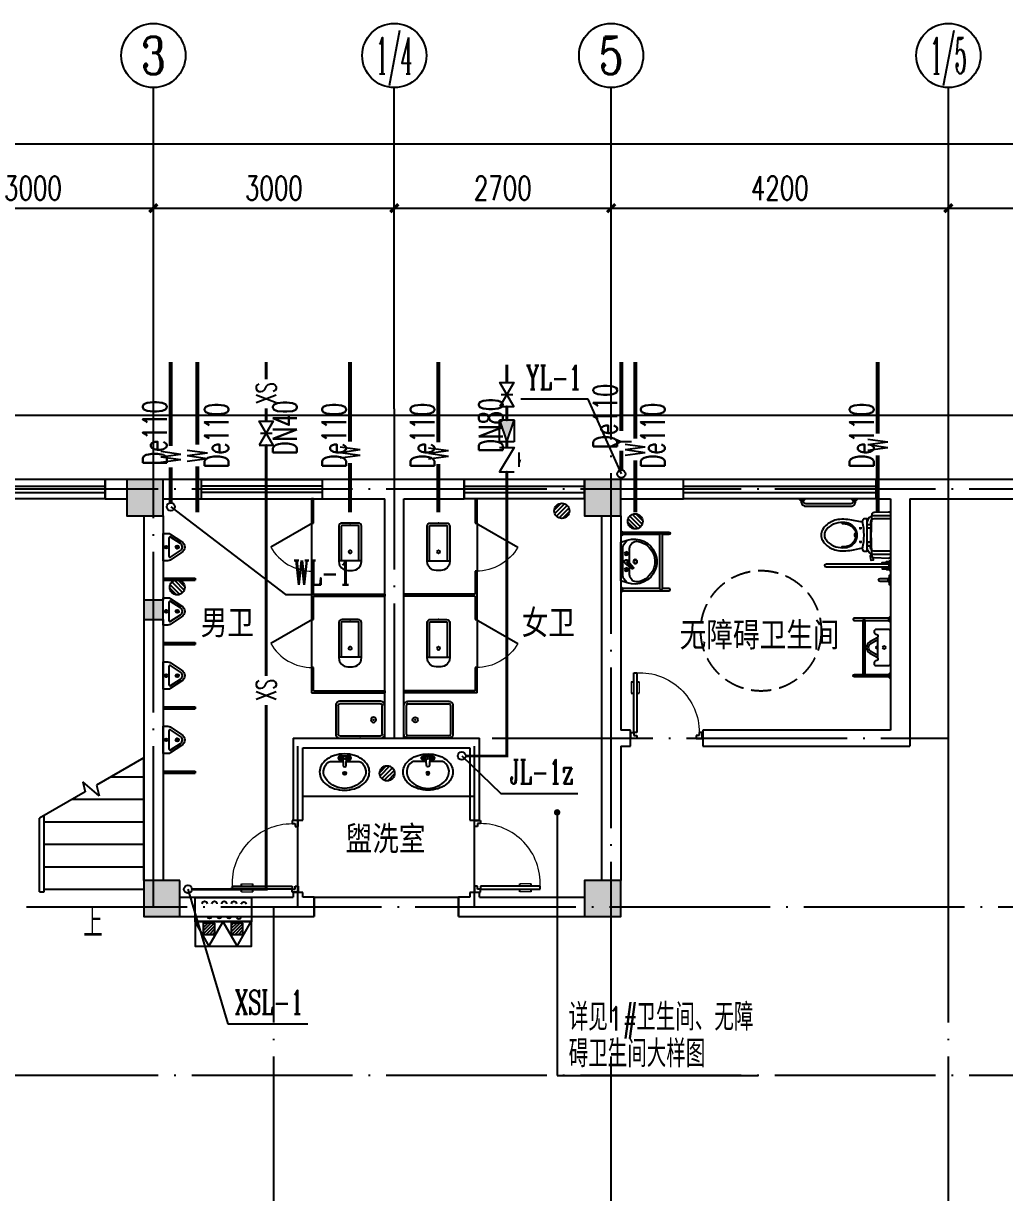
# Model space of a CAD drawing. Extents: x -216126 to 1846968, y -229642 to 543368.
# Drawn here: x 392478 to 404697, y 388761 to 403317 of the extents above; entities that cross this region are included whole.
import ezdxf
from ezdxf.enums import TextEntityAlignment as Align

# ---------------------------------------------------------------- set-up
doc = ezdxf.new("R2010")
doc.units = 0
doc.header["$LTSCALE"] = 1000
doc.header["$MEASUREMENT"] = 0
doc.linetypes.add('DASH', pattern=[0.35, 0.25, -0.1])
doc.linetypes.add('DOTE', pattern=[2.42, 2, -0.2, 0.02, -0.2])
doc.layers.get('Defpoints').update_dxf_attribs({"color": 250})
for name, color, linetype in [('AXIS', 171, 'Continuous'), ('AXIS_TEXT', 7, 'Continuous'), ('COLUMN', 9, 'Continuous'), ('DIM_LEAD', 171, 'Continuous'), ('DIM_SYMB', 171, 'Continuous'), ('DIM_污水', 3, 'Continuous'), ('DIM_消防', 3, 'Continuous'), ('DIM_给水', 3, 'Continuous'), ('DIM_雨水', 3, 'Continuous'), ('DOTE', 8, 'DOTE'), ('EQUIP_地漏', 7, 'Continuous'), ('GROUND', 150, 'Continuous'), ('JZ__灭火器', 6, 'Continuous'), ('LATRINE', 6, 'Continuous'), ('LVTRY', 6, 'Continuous'), ('PIPE-污水', 2, 'Continuous'), ('PIPE-消防', 1, 'Continuous'), ('PIPE-给水', 3, 'Continuous'), ('PIPE-雨水', 4, 'Continuous'), ('PM洁具与厨具', 8, 'Continuous'), ('PUB_HATCH', 8, 'Continuous'), ('PUB_TEXT', 7, 'Continuous'), ('STAIR', 3, 'Continuous'), ('TEXT_污水', 7, 'Continuous'), ('TEXT_消防', 7, 'Continuous'), ('TEXT_给水', 7, 'Continuous'), ('TEXT_雨水', 7, 'Continuous'), ('TWT_TEXT', 7, 'Continuous'), ('VALVE_消防', 7, 'Continuous'), ('VALVE_给水', 7, 'Continuous'), ('VPIPE-污水', 2, 'Continuous'), ('VPIPE-消防', 1, 'Continuous'), ('VPIPE-给水', 3, 'Continuous'), ('VPIPE-雨水', 4, 'Continuous'), ('WALL', 9, 'Continuous'), ('WINDOW', 8, 'Continuous')]:
    doc.layers.add(name, color=color, linetype=linetype)
doc.styles.add('_TCH_AXIS', font='COMPLEX', dxfattribs={"bigfont": 'GBCBIG'})
doc.styles.add('_TCH_DIM', font='SIMPLEX', dxfattribs={"bigfont": 'GBCBIG'})
doc.styles.add('_TCH_DIM_T3', font='SIMPLEX', dxfattribs={"width": 0.705882, "bigfont": 'GBCBIG'})
doc.styles.add('_TWT_PIPEDN', font='SIMPLEX', dxfattribs={"width": 0.8, "height": 3, "bigfont": 'HZTXT'})
doc.styles.add('_TWT_PIPETEXT', font='COMPLEX', dxfattribs={"width": 0.8, "height": 2.5, "bigfont": 'HZTXT'})
doc.styles.add('_TWT_SERIAL', font='COMPLEX', dxfattribs={"width": 0.8, "height": 3, "bigfont": 'HZTXT'})
doc.styles.add('COMPLEX', font='COMPLEX')
doc.styles.add('宋体', font='', dxfattribs={"width": 0.8})
doc.styles.get('宋体').set_extended_font_data('SimSun')
doc.dimstyles.new('_TCH_ARCH&&100', dxfattribs={"dimtxt": 297.5, "dimasz": 100, "dimexe": 250, "dimexo": 300, "dimgap": 100, "dimtad": 1, "dimdec": 0, "dimzin": 0, "dimdsep": 46, "dimtxsty": '_TCH_DIM_T3', "dimblk": 'ARCHTICK', "dimcen": 0.09, "dimclrt": 7, "dimazin": 2, "dimtfac": 1, "dimtdec": 0, "dimtix": 1, "dimtmove": 2, "dimatfit": 3, "dimfxl": 0, "dimtolj": 1, "dimtzin": 0, "dimarcsym": 0})

# ---------------------------------------------------------------- blocks, each defined once
blk = doc.blocks.new('无障碍坐便器-580x865')
at = {"layer": 'PM洁具与厨具', "color": 130}
for p, q in [((380, -375), (350, -375)), ((365, -360), (365, -390)), ((520, -375), (550, -375)), ((535, -360), (535, -390))]:
    blk.add_line(p, q, dxfattribs=at)
at = {"layer": 'PM洁具与厨具'}
for points in [[(710, -230, -0.038442), (190, -230, -0.406321), (165, -206), (160, -26, -0.42215), (185, 0), (715, 0, -0.42215), (740, -26), (735, -206, -0.406321)], [(280, -352, -0.09976), (620, -352, 0.473734), (650, -327), (650, -290), (250, -290), (250, -327, 0.473734)]]:
    blk.add_lwpolyline(points, format="xyb", close=True, dxfattribs=at)
for points in [[(210, 0), (210, -210, 0.414214), (290, -290)], [(250, 0), (250, -210, 0.414214), (290, -250), (318, -250)], [(650, 0), (650, -210, -0.414214), (610, -250), (583, -250)], [(690, 0), (690, -210, -0.414214), (610, -290)], [(290, -350), (268, -460, 0.088113), (258, -657, 0.124068), (317, -791, 0.086475), (385, -848, 0.125359), (450, -865, 0.125359), (515, -848, 0.086475), (583, -791, 0.124068), (642, -657, 0.088113), (632, -460), (610, -350)]]:
    blk.add_lwpolyline(points, format="xyb", dxfattribs=at)
at = {"layer": 'PM洁具与厨具', "color": 120}
for points in [[(770, 0), (890, 0), (890, -15), (770, -15)], [(950, 0), (1070, 0), (1070, -15), (950, -15)], [(790, -35), (790, -50), (780, -50), (780, -35)], [(790, -15), (805, -15), (805, -105), (790, -105)], [(870, -15), (855, -15), (855, -105), (870, -105)], [(870, -35), (870, -50), (880, -50), (880, -35)], [(990, -30), (975, -15), (1045, -15), (1030, -30)], [(0, -480), (0, -420), (10, -420), (10, -480)], [(0, -1130), (0, -1070), (10, -1070), (10, -1130)]]:
    blk.add_lwpolyline(points, close=True, dxfattribs=at)
for points in [[(850, -20), (850, -800, -1), (810, -800), (810, -20)], [(1030, -30), (1030, -130, -1), (990, -130), (990, -30)], [(20, -1115), (30, -1115, 0.414214), (90, -1055), (90, -495, 0.414214), (30, -435), (20, -435), (20, -465), (30, -465, -0.414214), (60, -495), (60, -1055, -0.414214), (30, -1085), (20, -1085)]]:
    blk.add_lwpolyline(points, format="xyb", close=True, dxfattribs=at)
at = {"layer": 'PM洁具与厨具', "color": 130}
for points in [[(318, -245), (363, -245), (363, -290), (318, -290)], [(583, -245), (538, -245), (538, -290), (583, -290)]]:
    blk.add_lwpolyline(points, close=True, dxfattribs=at)
at = {"layer": 'PM洁具与厨具'}
for points in [[(363, -250), (538, -250)], [(728, -223), (762, -218), (766, -243), (711, -250), (673, -233)]]:
    blk.add_lwpolyline(points, dxfattribs=at)
at = {"layer": 'PM洁具与厨具', "color": 120}
for points in [[(10, -420), (20, -430), (20, -470), (10, -480)], [(10, -1070), (20, -1080), (20, -1120), (10, -1130)]]:
    blk.add_lwpolyline(points, dxfattribs=at)
at = {"layer": 'PM洁具与厨具', "color": 130}
blk.add_lwpolyline([(450, -825, 0.123576), (495, -814, 0.084931), (551, -766, 0.122707), (602, -651, 0.093387), (603, -544, 0.213453), (521, -433, 0.127497), (450, -415, 0.127497), (379, -433, 0.213453), (297, -544, 0.093387), (298, -651, 0.122707), (349, -766, 0.084931), (405, -814, 0.123576)], format="xyb", close=True, dxfattribs=at)
at = {"layer": 'PM洁具与厨具', "color": 100}
for points in [[(418, -434, 1), (415, -424, 0.064451), (382, -438, 0.213257), (302, -545, 0.046548), (297, -598, 1), (307, -598, -0.046454), (311, -547, -0.212833), (386, -446, -0.064397)], [(483, -434, -1), (485, -424, -0.064451), (519, -438, -0.213257), (599, -545, -0.046548), (603, -598, -1), (593, -598, 0.046454), (589, -547, 0.212833), (514, -446, 0.064397)]]:
    blk.add_lwpolyline(points, format="xyb", close=True, dxfattribs=at)
blk.add_lwpolyline([(470, -437, 0.039877), (450, -435, 0.039877), (430, -437, 0.811946), (430, -442), (445, -450, -0.011269), (450, -450, -0.011269), (455, -450), (470, -442, 0.811946), (470, -437)], format="xyb", dxfattribs=at)
blk = doc.blocks.new('无障碍洗手盆-450x480')
at = {"layer": 'PM洁具与厨具', "color": 11}
blk.add_line((-68, 0), (-142, -74), dxfattribs=at)
at = {"layer": 'PM洁具与厨具', "color": 120}
for points in [[(-485, 335), (-20, 335), (-20, 365), (-600, 365, 1), (-600, 335), (-515, 335)], [(-485, -335), (-20, -335), (-20, -365), (-600, -365, -1), (-600, -335), (-515, -335)]]:
    blk.add_lwpolyline(points, format="xyb", dxfattribs=at)
blk.add_lwpolyline([(-485, -335), (-485, 335, 1), (-515, 335), (-515, -335, 1)], format="xyb", close=True, dxfattribs=at)
for points in [[(-10, 320), (-20, 330), (-20, 370), (-10, 380)], [(-10, -380), (-20, -370), (-20, -330), (-10, -320)]]:
    blk.add_lwpolyline(points, dxfattribs=at)
for points in [[(0, 380), (0, 320), (-10, 320), (-10, 380)], [(0, -320), (0, -380), (-10, -380), (-10, -320)]]:
    blk.add_lwpolyline(points, close=True, dxfattribs=at)
at = {"layer": 'PM洁具与厨具'}
blk.add_lwpolyline([(-80, -265), (0, -240), (0, 240), (-80, 265, 0.401376), (-430, 102, 0.093999), (-450, 0, 0.093999), (-430, -102, 0.401376), (-80, -265)], format="xyb", dxfattribs=at)
at = {"layer": 'PM洁具与厨具', "color": 130}
for points in [[(-110, -15), (-110, 162, 0.469133), (-216, 251, 0.259356), (-407, 93, 0.093963), (-425, 0, 0.093963), (-407, -93, 0.259356), (-216, -251, 0.469133), (-110, -162), (-110, -65)], [(-80, -265), (-36, -209, 0.168048), (-25, -178), (-25, 178, 0.168048), (-36, 209), (-80, 265)]]:
    blk.add_lwpolyline(points, format="xyb", dxfattribs=at)
at = {"layer": 'PM洁具与厨具', "color": 11}
blk.add_lwpolyline([(-140, -90), (-53, -18, 0.441557), (-51, 12), (-56, 16, 0.441557), (-85, 15), (-158, -72, 0.8)], format="xyb", close=True, dxfattribs=at)
at = {"layer": 'PM洁具与厨具', "color": 130}
for radius in [25, 20]:
    blk.add_circle((-180, 0), radius, dxfattribs=at)
at = {"layer": 'PM洁具与厨具', "color": 11}
for centre, radius in [((-68, 100), 20), ((-68, 100), 15), ((-68, -100), 20), ((-68, -100), 15)]:
    blk.add_circle(centre, radius, dxfattribs=at)
blk = doc.blocks.new('无障碍小便器-300x450')
at = {"layer": 'PM洁具与厨具'}
blk.add_line((-135, -160), (135, -160), dxfattribs=at)
at = {"layer": 'PM洁具与厨具', "color": 120}
for points in [[(-380, 0), (-320, 0), (-320, -10), (-380, -10)], [(320, 0), (380, 0), (380, -10), (320, -10)]]:
    blk.add_lwpolyline(points, close=True, dxfattribs=at)
at = {"layer": 'PM洁具与厨具'}
blk.add_lwpolyline([(122, -168), (69, -260, -0.580323), (-69, -260), (-122, -168, 0.269143), (-135, -160), (-148, -160, 0.344151), (-163, -171), (-166, -184, -0.884443), (-225, -176), (-225, -30, -0.414214), (-195, 0), (195, 0, -0.414214), (225, -30), (225, -176, -0.884443), (166, -184), (163, -171, 0.344151), (148, -160), (135, -160, 0.269143)], format="xyb", close=True, dxfattribs=at)
at = {"layer": 'PM洁具与厨具', "color": 120}
for points in [[(-320, -10), (-330, -20), (-370, -20), (-380, -10)], [(380, -10), (370, -20), (330, -20), (320, -10)]]:
    blk.add_lwpolyline(points, dxfattribs=at)
for points in [[(-335, -315), (-335, -20), (-365, -20), (-365, -450, 1), (-335, -450), (-335, -345)], [(335, -315), (335, -20), (365, -20), (365, -450, -1), (335, -450), (335, -345)]]:
    blk.add_lwpolyline(points, format="xyb", dxfattribs=at)
at = {"layer": 'PM洁具与厨具', "color": 130}
blk.add_lwpolyline([(-98, -160), (-48, -247, 0.580323), (48, -247), (98, -160)], format="xyb", dxfattribs=at)
at = {"layer": 'PM洁具与厨具', "color": 120}
blk.add_lwpolyline([(335, -315, -1), (335, -345), (-335, -345, -1), (-335, -315)], format="xyb", close=True, dxfattribs=at)
at = {"layer": 'PM洁具与厨具', "color": 130}
blk.add_circle((0, -80), 20, dxfattribs=at)
blk.add_arc((0, -160), 20, 180, 0, dxfattribs=at)
blk = doc.blocks.new('消防软管卷盘')
blk.add_lwpolyline([(4963954, 151899), (4963954, 150312), (4964641, 150312), (4964641, 151899)], close=True)
for points, const_width in [([(4964134, 151704), (4964482, 151704)], 1), ([(4964134, 151566), (4964482, 151566)], 1), ([(4964134, 151428), (4964482, 151428)], 1), ([(4964134, 151290), (4964482, 151290)], 1), ([(4964134, 151152), (4964482, 151152)], 1), ([(4964134, 151014), (4964482, 151014)], 0.1), ([(4964134, 150876), (4964482, 150876)], 1), ([(4964134, 150738), (4964482, 150738)], 1), ([(4964150, 150600), (4964499, 150600)], 1), ([(4964150, 150462), (4964499, 150462)], 1)]:
    blk.add_lwpolyline(points, dxfattribs=dict(const_width=const_width))
for centre, start, end in [((4964134, 151636), 90, 270), ((4964482, 151498), 270, 90), ((4964134, 151360), 90, 270), ((4964482, 151222), 270, 90), ((4964134, 151084), 90, 270), ((4964134, 150808), 90, 270), ((4964482, 150946), 270, 90), ((4964150, 150532), 90, 270), ((4964499, 150670), 270, 90)]:
    blk.add_arc(centre, 69, start, end)
blk = doc.blocks.new('手提式干粉灭火器')
h = blk.add_hatch()
h.set_pattern_fill('ANSI31', color=256, scale=225.365854, style=0)
h.set_pattern_definition([(45, (276289.086, 185586.136), (-19.9197154, 19.9197154), [])])
h.paths.add_polyline_path([(72, 158), (-72, 158), (-72, 19), (72, 19)])
for points in [[(0, 303), (-175, 0), (175, 0)], [(-72, 19), (72, 19), (72, 158), (-72, 158)]]:
    blk.add_lwpolyline(points, close=True)
blk = doc.blocks.new('92623')
blk.add_lwpolyline([(8910066, 83014), (8909273, 83014), (8909273, 82670), (8910066, 82670)], close=True)
at = {"xscale": -0.5, "yscale": 0.5, "zscale": 0.5, "rotation": 89.99999999998747}
blk.add_blockref('消防软管卷盘', (8985223, 2565334), dxfattribs=at)
at = {"layer": 'JZ__灭火器', "xscale": 1.141071624, "yscale": 1.141071624, "zscale": 1.141071624, "rotation": 180}
for p in [(8909466, 83014), (8909863, 83014)]:
    blk.add_blockref('手提式干粉灭火器', p, dxfattribs=at)
blk = doc.blocks.new('$TCHSYS$WIN2D')
for p, q in [((-0.5, 0.5), (0.5, 0.5)), ((-0.5, 0.5), (-0.5, -0.5)), ((0.5, 0.5), (0.5, -0.5)), ((0.5, 0.1667), (-0.5, 0.1667)), ((0.5, -0.1667), (-0.5, -0.1667)), ((-0.5, -0.5), (0.5, -0.5))]:
    blk.add_line(p, q)
blk = doc.blocks.new('_FZH')
blk.add_lwpolyline([(-0.5, -0.5), (0.5, -0.5), (0.5, 0.5), (-0.5, 0.5)], close=True)
at = {"layer": 'PUB_HATCH'}
blk.add_solid([(-0.5, -0.5), (0.5, -0.5), (-0.5, 0.5), (0.5, 0.5)], dxfattribs=at)
blk = doc.blocks.new('$lvtry$00000119')
for p, q in [((-140, -40, 0), (-140, -480, 0)), ((-110, -40, 0), (-110, -470, 0)), ((100, 0, 0), (-100, 0, 0)), ((100, -30, 0), (-100, -30, 0)), ((110, -470, 0), (110, -40, 0)), ((140, -480, 0), (140, -40, 0)), ((140, -470, 0), (-140, -470, 0)), ((-30, -590, 0), (30, -590, 0))]:
    blk.add_line(p, q)
blk.add_circle((0, -359, 0), 20)
for centre, radius, start, end in [((-100, -40, 0), 40, 90, 180), ((-100, -40, 0), 10, 90, 180), ((100, -40, 0), 40, 0, 90), ((100, -40, 0), 10, 0, 90), ((-30, -480, 0), 110, 180, 270), ((30, -480, 0), 110, 270, 0)]:
    blk.add_arc(centre, radius, start, end)
blk.add_point((0, 0, 0))
blk = doc.blocks.new('$TCHSYS$APDOOR2D')
blk.add_line((0.5, 0), (0, 0.866))
at = {"lineweight": 13}
blk.add_arc((0.5, 0), 1, 120, 180, dxfattribs=at)
blk = doc.blocks.new('$lvtry$00000186')
at = {"color": 0}
for p, q in [((-275, -410, 0), (-275, -50, 0)), ((-255, -30, 0), (255, -30, 0)), ((275, -50, 0), (275, -410, 0)), ((255, -430, 0), (-255, -430, 0))]:
    blk.add_line(p, q, dxfattribs=at)
at = {"color": 0, "elevation": 0}
blk.add_lwpolyline([(-255, -460, -0.414214), (-305, -410), (-305, -50, -0.414214), (-255, 0), (255, 0, -0.414214), (305, -50), (305, -410, -0.414214), (255, -460)], format="xyb", close=True, dxfattribs=at)
at = {"color": 0}
blk.add_circle((165, -230, 0), 32.5, dxfattribs=at)
for centre, start, end in [((-255, -50, 0), 90, 180), ((255, -50, 0), 0, 90), ((-255, -410, 0), 180, 270), ((255, -410, 0), 270, 0)]:
    blk.add_arc(centre, 20, start, end, dxfattribs=at)
for p in [(0, 0), (165, -230, 0)]:
    blk.add_point(p, dxfattribs=at)
blk = doc.blocks.new('$lvtry$00000196')
at = {"color": 0}
for points in [[(219, -385, 0.106486), (289, -308, 0.130324), (310, -225, 0.130324), (289, -143, 0.106486), (219, -66, 0.084172), (123, -18, 0.073176), (0, 0, 0.073176), (-123, -18, 0.084172), (-219, -66, 0.106486), (-289, -143, 0.130324), (-310, -225, 0.130324), (-289, -308, 0.106486), (-219, -385, 0.084172), (-123, -433, 0.073176), (0, -451, 0.073176), (123, -433, 0.084172)], [(-22, -44), (-17, -142, 1), (21, -142), (26, -44, 0.493794)]]:
    blk.add_lwpolyline(points, format="xyb", close=True, dxfattribs=at)
for points in [[(-218, -329, -0.467303), (-199, -103, -0.154885), (-179, -96), (-17, -96, -0.154885)], [(21, -96), (183, -96, -0.154885), (203, -103, -0.467303), (222, -329, -0.210278), (2, -430, -0.210278), (-218, -329, -0.467303)]]:
    blk.add_lwpolyline(points, format="xyb", dxfattribs=at)
for points in [[(-52, -25), (56, -25)], [(-52, -78), (-20, -78)], [(24, -78), (56, -78)]]:
    blk.add_lwpolyline(points, dxfattribs=at)
for centre, radius in [((-52, -52), 19.4), ((-52, -52), 12.6), ((56, -52), 19.4), ((56, -52), 12.6), ((2, -241), 19.7), ((2, -241), 14.7)]:
    blk.add_circle(centre, radius, dxfattribs=at)
for centre, start, end in [((-52, -52), 90, 270), ((56, -52), 270, 90)]:
    blk.add_arc(centre, 26.5, start, end, dxfattribs=at)
for p in [(2, -62), (2, -241)]:
    blk.add_point(p, dxfattribs=at)
blk = doc.blocks.new('$DorLib2D$00000009')
for p, q in [((0.413, 0.905), (0.413, 0.081)), ((0.454, 0.905), (0.413, 0.905)), ((0.454, 0.081), (0.454, 0.905)), ((0.413, 0.782), (0.378, 0.782)), ((0.489, 0.782), (0.454, 0.782)), ((0.413, 0.624), (0.378, 0.624)), ((0.489, 0.624), (0.454, 0.624)), ((-0.494, 0.081), (-0.453, 0.081)), ((-0.494, -0.002), (-0.494, 0.081)), ((-0.453, 0.081), (-0.453, 0.039)), ((-0.453, 0.039), (-0.412, 0.039)), ((-0.412, 0.039), (-0.412, -0.002)), ((0.413, 0.081), (0.454, 0.081)), ((0.454, 0.039), (0.413, 0.039)), ((0.413, 0.039), (0.413, -0.002)), ((0.495, 0.081), (0.454, 0.081)), ((0.454, 0.081), (0.454, 0.039)), ((0.495, -0.002), (0.495, 0.081)), ((-0.494, -0.002), (-0.494, -0.002)), ((-0.412, -0.002), (-0.494, -0.002)), ((0.413, -0.002), (0.495, -0.002)), ((0.495, -0.002), (0.495, -0.002))]:
    blk.add_line(p, q)
at = {"lineweight": 13}
for p, q in [((0.378, 0.782), (0.378, 0.624)), ((0.489, 0.782), (0.489, 0.624))]:
    blk.add_line(p, q, dxfattribs=at)
blk.add_arc((0.372, 0.082), 0.825, 87.134, 180.0717, dxfattribs=at)
blk = doc.blocks.new('$WINLIB2D$00000001')
at = {"color": 0}
for points in [[(-0.5, 0.5), (-0.5, -0.5)], [(-0.5, 0.5), (0.5, 0.5)], [(0.5, -0.5), (0.5, 0.5)], [(0.5, 0.1667), (-0.5, 0.1667)], [(0.5, -0.1667), (-0.5, -0.1667)], [(-0.5, -0.5), (0.5, -0.5)]]:
    blk.add_lwpolyline(points, dxfattribs=at)
blk = doc.blocks.new('_AXISO')
blk.add_circle((0, 0), 0.5)
at = {"layer": 'AXIS_TEXT', "style": 'COMPLEX', "width": 1.041667}
blk.add_attdef('A', text='', height=0.56, dxfattribs=at).set_placement((-0.25, -0.28), (0.25, -0.28), align=Align.FIT)
blk = doc.blocks.new('_ArchTick')
at = {"color": 0, "linetype": 'ByBlock', "const_width": 0.4}
blk.add_lwpolyline([(-0.5, -0.5), (0.5, 0.5)], dxfattribs=at)
blk = doc.blocks.new('*D293')
at = {"layer": 'AXIS', "color": 0, "lineweight": -2}
for p, q in [((390977, 398817), (390977, 402067)), ((434417, 398817), (434417, 402067)), ((390977, 401817), (434417, 401817))]:
    blk.add_line(p, q, dxfattribs=at)
at = {"layer": 'Defpoints', "color": 0}
for p in [(434417, 401817), (390977, 398517), (434417, 398517)]:
    blk.add_point(p, dxfattribs=at)
at = {"layer": 'AXIS', "color": 0, "lineweight": -2, "xscale": 100, "yscale": 100, "zscale": 100, "rotation": 180}
blk.add_blockref('_ArchTick', (390977, 401817), dxfattribs=at)
at = {"layer": 'AXIS', "color": 0, "lineweight": -2, "xscale": 100, "yscale": 100, "zscale": 100}
blk.add_blockref('_ArchTick', (434417, 401817), dxfattribs=at)
at = {"layer": 'AXIS', "color": 7, "insert": (412697, 402066), "char_height": 297.5, "attachment_point": 5, "style": '_TCH_DIM_T3'}
blk.add_mtext('\\A1;43440', dxfattribs=at)
blk = doc.blocks.new('*D295')
at = {"layer": 'AXIS', "color": 0, "lineweight": -2}
for p, q in [((391097, 398817), (391097, 401267)), ((394097, 398817), (394097, 401267)), ((391097, 401017), (394097, 401017))]:
    blk.add_line(p, q, dxfattribs=at)
at = {"layer": 'Defpoints', "color": 0}
for p in [(394097, 401017), (391097, 398517), (394097, 398517)]:
    blk.add_point(p, dxfattribs=at)
at = {"layer": 'AXIS', "color": 0, "lineweight": -2, "xscale": 100, "yscale": 100, "zscale": 100, "rotation": 180}
blk.add_blockref('_ArchTick', (391097, 401017), dxfattribs=at)
at = {"layer": 'AXIS', "color": 0, "lineweight": -2, "xscale": 100, "yscale": 100, "zscale": 100}
blk.add_blockref('_ArchTick', (394097, 401017), dxfattribs=at)
at = {"layer": 'AXIS', "color": 7, "insert": (392597, 401266), "char_height": 297.5, "attachment_point": 5, "style": '_TCH_DIM_T3'}
blk.add_mtext('\\A1;3000', dxfattribs=at)
blk = doc.blocks.new('*D296')
at = {"layer": 'AXIS', "color": 0, "lineweight": -2}
for p, q in [((394097, 398817), (394097, 401267)), ((397097, 398817), (397097, 401267)), ((394097, 401017), (397097, 401017))]:
    blk.add_line(p, q, dxfattribs=at)
at = {"layer": 'Defpoints', "color": 0}
for p in [(397097, 401017), (394097, 398517), (397097, 398517)]:
    blk.add_point(p, dxfattribs=at)
at = {"layer": 'AXIS', "color": 0, "lineweight": -2, "xscale": 100, "yscale": 100, "zscale": 100, "rotation": 180}
blk.add_blockref('_ArchTick', (394097, 401017), dxfattribs=at)
at = {"layer": 'AXIS', "color": 0, "lineweight": -2, "xscale": 100, "yscale": 100, "zscale": 100}
blk.add_blockref('_ArchTick', (397097, 401017), dxfattribs=at)
at = {"layer": 'AXIS', "color": 7, "insert": (395597, 401266), "char_height": 297.5, "attachment_point": 5, "style": '_TCH_DIM_T3'}
blk.add_mtext('\\A1;3000', dxfattribs=at)
blk = doc.blocks.new('*D297')
at = {"layer": 'AXIS', "color": 0, "lineweight": -2}
for p, q in [((397097, 398817), (397097, 401267)), ((399797, 398817), (399797, 401267)), ((397097, 401017), (399797, 401017))]:
    blk.add_line(p, q, dxfattribs=at)
at = {"layer": 'Defpoints', "color": 0}
for p in [(399797, 401017), (397097, 398517), (399797, 398517)]:
    blk.add_point(p, dxfattribs=at)
at = {"layer": 'AXIS', "color": 0, "lineweight": -2, "xscale": 100, "yscale": 100, "zscale": 100, "rotation": 180}
blk.add_blockref('_ArchTick', (397097, 401017), dxfattribs=at)
at = {"layer": 'AXIS', "color": 0, "lineweight": -2, "xscale": 100, "yscale": 100, "zscale": 100}
blk.add_blockref('_ArchTick', (399797, 401017), dxfattribs=at)
at = {"layer": 'AXIS', "color": 7, "insert": (398447, 401266), "char_height": 297.5, "attachment_point": 5, "style": '_TCH_DIM_T3'}
blk.add_mtext('\\A1;2700', dxfattribs=at)
blk = doc.blocks.new('*D298')
at = {"layer": 'AXIS', "color": 0, "lineweight": -2}
for p, q in [((399797, 398817), (399797, 401267)), ((403997, 398817), (403997, 401267)), ((399797, 401017), (403997, 401017))]:
    blk.add_line(p, q, dxfattribs=at)
at = {"layer": 'Defpoints', "color": 0}
for p in [(403997, 401017), (399797, 398517), (403997, 398517)]:
    blk.add_point(p, dxfattribs=at)
at = {"layer": 'AXIS', "color": 0, "lineweight": -2, "xscale": 100, "yscale": 100, "zscale": 100, "rotation": 180}
blk.add_blockref('_ArchTick', (399797, 401017), dxfattribs=at)
at = {"layer": 'AXIS', "color": 0, "lineweight": -2, "xscale": 100, "yscale": 100, "zscale": 100}
blk.add_blockref('_ArchTick', (403997, 401017), dxfattribs=at)
at = {"layer": 'AXIS', "color": 7, "insert": (401897, 401266), "char_height": 297.5, "attachment_point": 5, "style": '_TCH_DIM_T3'}
blk.add_mtext('\\A1;4200', dxfattribs=at)
blk = doc.blocks.new('*D299')
at = {"layer": 'AXIS', "color": 0, "lineweight": -2}
for p, q in [((403997, 398817), (403997, 401267)), ((408197, 398817), (408197, 401267)), ((403997, 401017), (408197, 401017))]:
    blk.add_line(p, q, dxfattribs=at)
at = {"layer": 'Defpoints', "color": 0}
for p in [(408197, 401017), (403997, 398517), (408197, 398517)]:
    blk.add_point(p, dxfattribs=at)
at = {"layer": 'AXIS', "color": 0, "lineweight": -2, "xscale": 100, "yscale": 100, "zscale": 100, "rotation": 180}
blk.add_blockref('_ArchTick', (403997, 401017), dxfattribs=at)
at = {"layer": 'AXIS', "color": 0, "lineweight": -2, "xscale": 100, "yscale": 100, "zscale": 100}
blk.add_blockref('_ArchTick', (408197, 401017), dxfattribs=at)
at = {"layer": 'AXIS', "color": 7, "insert": (406097, 401266), "char_height": 297.5, "attachment_point": 5, "style": '_TCH_DIM_T3'}
blk.add_mtext('\\A1;4200', dxfattribs=at)
blk = doc.blocks.new('$lvtry$00000219')
at = {"color": 0}
for p, q in [((-124, -91, 0), (-43, -216, 0)), ((-116, -76, 0), (116, -76, 0)), ((43, -216, 0), (124, -91, 0))]:
    blk.add_line(p, q, dxfattribs=at)
at = {"color": 0, "elevation": 0}
blk.add_lwpolyline([(69, -231, -0.57735), (-69, -231), (-162, -88, -0.145378), (-170, -61), (-170, 0), (170, 0), (170, -61, -0.145378), (162, -88)], format="xyb", close=True, dxfattribs=at)
at = {"color": 0}
for centre, radius in [((0, -38, 0), 17.7), ((0, -177, 0), 20)]:
    blk.add_circle(centre, radius, dxfattribs=at)
for centre, radius, start, end in [((-116, -86, 0), 10, 90, 213.0863), ((116, -86, 0), 10, 326.9137, 90), ((0, -191, 0), 50, 210, 330)]:
    blk.add_arc(centre, radius, start, end, dxfattribs=at)
for p in [(0, -38, 0), (0, -177, 0)]:
    blk.add_point(p, dxfattribs=at)
blk = doc.blocks.new('$TwtSys$00000141')
for p, q in [((-94, 8), (-10, 92)), ((-94, 8), (-10, 92)), ((-87, -35), (35, 87)), ((-87, -35), (35, 87)), ((-66, -66), (66, 66)), ((-66, -66), (66, 66)), ((-32, -87), (88, 33)), ((-32, -87), (88, 33)), ((11, -92), (92, -11)), ((11, -92), (92, -11))]:
    blk.add_line(p, q)
blk.add_circle((0, 0), 94)
blk.add_circle((0, 0), 94)
blk = doc.blocks.new('$VALVE$00000296')
for points in [[(-125, 72), (-125, -72), (125, 72), (125, -72), (-125, 72)], [(0, 60), (0, -64)]]:
    blk.add_lwpolyline(points)
for p in [(-125, 0), (125, 0)]:
    blk.add_point(p)
blk = doc.blocks.new('$VALVE$00000752')
for p, q in [((-112.5, 75), (112.5, 75)), ((112.5, 75), (112.5, -75)), ((112.5, -75), (-112.5, -75))]:
    blk.add_line(p, q)
blk.add_lwpolyline([(-112.5, -75), (112.5, 0), (-112.5, 75)], close=True)
for p in [(-112.5, 0), (112.5, 0)]:
    blk.add_point(p)
blk.add_solid([(-112.5, 75), (112.5, 0), (-112.5, -75)])
blk = doc.blocks.new('$VALVE$00000315')
blk.add_line((-75, 125), (75, 125))
blk.add_lwpolyline([(-125, -75), (-125, 75), (125, -75), (125, 75)])
for p in [(-125, 0), (125, 0)]:
    blk.add_point(p)
blk.add_solid([(0, 125), (0, 150), (75, 125)])

msp = doc.modelspace()

# ---------------------------------------------------------------- hatches: boundary and pattern name
at = {"layer": 'PIPE-消防', "linetype": 'Continuous'}
for points in [[(395501, 392538.7), (395501, 392521.2), (395518.5, 392521.2)], [(395501, 392538.7), (395518.5, 392538.7), (395518.5, 392521.2)]]:
    msp.add_hatch(color=256, dxfattribs=at).paths.add_polyline_path(points)
at = {"layer": 'PIPE-给水', "linetype": 'Continuous'}
for points in [[(398497.5, 394197.4), (398497.5, 394179.9), (398515, 394179.9)], [(398497.5, 394197.4), (398515, 394197.4), (398515, 394179.9)]]:
    msp.add_hatch(color=256, dxfattribs=at).paths.add_polyline_path(points)

# ---------------------------------------------------------------- linework, layer by layer
at = {"color": 251, "linetype": 'DASH'}
msp.add_circle((401663, 395755.5), 750, dxfattribs=at)
at = {"layer": 'AXIS'}
for p, q in [((394096.8, 398517.4), (394096.8, 402517.4)), ((397096.8, 398517.4), (397096.8, 402517.4)), ((399796.8, 398517.4), (399796.8, 402517.4)), ((403996.8, 398517.4), (403996.8, 402517.4))]:
    msp.add_line(p, q, dxfattribs=at)
at = {"layer": 'DIM_LEAD'}
for p, q in [((399124.5, 393495), (399124.5, 390217.4)), ((399124.5, 390217.4), (401624, 390217.4))]:
    msp.add_line(p, q, dxfattribs=at)
at = {"layer": 'DIM_LEAD', "const_width": 40}
msp.add_lwpolyline([(399124.5, 393515, 1), (399124.5, 393475, 1)], format="xyb", close=True, dxfattribs=at)
at = {"layer": 'DIM_SYMB', "color": 8}
msp.add_lwpolyline([(393326.8, 392397.4, 0, 0, 0), (393326.8, 393357.4, 80, 0, 0), (393326.8, 393657.4, 0, 0, 0)], format="xyseb", dxfattribs=at)
at = {"layer": 'DIM_污水'}
for p, q in [((394313.5, 397299.4), (395743.5, 396209)), ((395743.5, 396209), (396606.6, 396209))]:
    msp.add_line(p, q, dxfattribs=at)
at = {"layer": 'DIM_消防'}
for p, q in [((394526.8, 392537.4), (395024, 390861)), ((395024, 390861), (396021.8, 390861))]:
    msp.add_line(p, q, dxfattribs=at)
at = {"layer": 'DIM_给水'}
for p, q in [((397936.8, 394197.4), (398425.3, 393729.5)), ((398425.3, 393729.5), (399380.3, 393729.5))]:
    msp.add_line(p, q, dxfattribs=at)
at = {"layer": 'DIM_雨水'}
for p, q in [((399512, 398639.9), (398673.5, 398639.9)), ((399924, 397708.4), (399512, 398639.9))]:
    msp.add_line(p, q, dxfattribs=at)
at = {"layer": 'DOTE'}
for p, q in [((403996.8, 391917.4), (403996.8, 399617.4)), ((394096.8, 392317.4), (394096.8, 398517.4)), ((397096.8, 398517.4), (397096.8, 394417.4)), ((399796.8, 383617.4), (399796.8, 398517.4)), ((403996.8, 383617.4), (403996.8, 398517.4)), ((435296.8, 397517.4), (390096.8, 397517.4)), ((395896.8, 394417.4), (403996.8, 394417.4)), ((395896.8, 392317.4), (395896.8, 394417.4)), ((398096.8, 392317.4), (398096.8, 394417.4)), ((390096.8, 392317.4), (435296.8, 392317.4)), ((395596.8, 383617.4), (395596.8, 392317.4)), ((435296.8, 390217.4), (390096.8, 390217.4))]:
    msp.add_line(p, q, dxfattribs=at)
at = {"layer": 'GROUND', "color": 8}
for p, q in [((435216.8, 398437.4), (390176.8, 398437.4)), ((393766.8, 397637.4), (391426.8, 397637.4)), ((399466.8, 397637.4), (394216.8, 397637.4)), ((408076.8, 397637.4), (399916.8, 397637.4))]:
    msp.add_line(p, q, dxfattribs=at)
at = {"layer": 'LATRINE'}
for p, q in [((396064.3, 397397.4), (396064.3, 397097.2)), ((396089.3, 397397.4), (396064.3, 397397.4)), ((396089.3, 397097.2), (396089.3, 397397.4)), ((398104.3, 397397.4), (398104.3, 397097.2)), ((398129.3, 397397.4), (398104.3, 397397.4)), ((398129.3, 397097.2), (398129.3, 397397.4)), ((396064.3, 397097.2), (396089.3, 397097.2)), ((396064.3, 397097.2), (396064.3, 396497.2)), ((398104.3, 397097.2), (398129.3, 397097.2)), ((398129.3, 397097.2), (398129.3, 396497.2)), ((394216.8, 396409.9), (394616.8, 396409.9)), ((394216.8, 396409.9), (394216.8, 396384.9)), ((394216.8, 396384.9), (394616.8, 396384.9)), ((394616.8, 396409.9), (394616.8, 396384.9)), ((396089.3, 396497.2), (396064.3, 396497.2)), ((396064.3, 396497.2), (396064.3, 396197.2)), ((396089.3, 396209.7), (396089.3, 396497.2)), ((398129.3, 396497.2), (398104.3, 396497.2)), ((398104.3, 396497.2), (398104.3, 396209.7)), ((398129.3, 396197.2), (398129.3, 396497.2)), ((396064.3, 396197.2), (396064.3, 395897.2)), ((396089.3, 396209.7), (396976.8, 396209.7)), ((396089.3, 395897.2), (396089.3, 396184.7)), ((396089.3, 396184.7), (396976.8, 396184.7)), ((396976.8, 396209.7), (396976.8, 396184.7)), ((398104.3, 396209.7), (397216.8, 396209.7)), ((397216.8, 396184.7), (397216.8, 396209.7)), ((398104.3, 396184.7), (397216.8, 396184.7)), ((398104.3, 396184.7), (398104.3, 395897.2)), ((398129.3, 395897.2), (398129.3, 396197.2)), ((396064.3, 395897.2), (396089.3, 395897.2)), ((396064.3, 395897.2), (396064.3, 395297.2)), ((398104.3, 395897.2), (398129.3, 395897.2)), ((398129.3, 395897.2), (398129.3, 395297.2)), ((394216.8, 395609.9), (394616.8, 395609.9)), ((394216.8, 395609.9), (394216.8, 395584.9)), ((394216.8, 395584.9), (394616.8, 395584.9)), ((394616.8, 395609.9), (394616.8, 395584.9)), ((396089.3, 395297.2), (396064.3, 395297.2)), ((396064.3, 395297.2), (396064.3, 394984.7)), ((396089.3, 395009.7), (396089.3, 395297.2)), ((398129.3, 395297.2), (398104.3, 395297.2)), ((398104.3, 395297.2), (398104.3, 395009.7)), ((398129.3, 394984.7), (398129.3, 395297.2)), ((396064.3, 394984.7), (396976.8, 394984.7)), ((396089.3, 395009.7), (396976.8, 395009.7)), ((396976.8, 395009.7), (396976.8, 394984.7)), ((398104.3, 395009.7), (397216.8, 395009.7)), ((397216.8, 394984.7), (397216.8, 395009.7)), ((398129.3, 394984.7), (397216.8, 394984.7)), ((394216.8, 394809.9), (394616.8, 394809.9)), ((394216.8, 394809.9), (394216.8, 394784.9)), ((394216.8, 394784.9), (394616.8, 394784.9)), ((394616.8, 394809.9), (394616.8, 394784.9)), ((394216.8, 394009.9), (394616.8, 394009.9)), ((394216.8, 394009.9), (394216.8, 393984.9)), ((394216.8, 393984.9), (394616.8, 393984.9)), ((394616.8, 394009.9), (394616.8, 393984.9))]:
    msp.add_line(p, q, dxfattribs=at)
at = {"layer": 'LVTRY'}
msp.add_line((395956.8, 393697.4), (398076.8, 393697.4), dxfattribs=at)
at = {"layer": 'PIPE-污水', "linetype": 'Continuous', "const_width": 50}
for points in [[(394313.5, 398056.8), (394313.5, 399102.5)], [(394643.7, 398071.3), (394643.7, 399102.5)], [(396546.8, 398111.8), (396546.8, 399102.5)], [(397646.8, 398100.3), (397646.8, 399102.5)], [(400096.8, 398146.8), (400096.8, 399102.5)], [(403116.8, 398208.8), (403116.8, 399102.5)], [(403116.8, 397229), (403116.8, 397941.2)], [(394643.7, 397229), (394643.7, 397803.7)], [(396546.8, 397229), (396546.8, 397844.2)], [(397646.8, 397229), (397646.8, 397832.7)], [(400096.8, 397229), (400096.8, 397879.2)], [(394313.5, 397349.4), (394313.5, 397789.2)]]:
    msp.add_lwpolyline(points, dxfattribs=at)
at = {"layer": 'PIPE-消防', "linetype": 'Continuous', "const_width": 35}
for points in [[(395501, 398884.5), (395501, 399102.5)], [(395501, 398365), (395501, 398525.5)], [(395501, 395191), (395501, 398065)], [(395501, 392538.7), (395501, 394832)], [(394576.8, 392537.4), (395501, 392538.7)]]:
    msp.add_lwpolyline(points, dxfattribs=at)
at = {"layer": 'PIPE-给水', "linetype": 'Continuous', "const_width": 35}
for points in [[(398497.5, 398847), (398497.5, 399068.5)], [(398497.5, 398379.5), (398497.5, 398547)], [(398497.5, 398036.5), (398497.5, 398109.5)], [(398497.5, 394197.4), (398497.5, 397736.5)], [(397986.8, 394197.4), (398497.5, 394197.4)]]:
    msp.add_lwpolyline(points, dxfattribs=at)
at = {"layer": 'PIPE-雨水', "linetype": 'Continuous', "const_width": 50}
for points in [[(399924, 398243.4), (399924, 399102.5)], [(399924, 397758.4), (399924, 397998.6)]]:
    msp.add_lwpolyline(points, dxfattribs=at)
at = {"layer": 'STAIR', "color": 8}
for p, q in [((393976.8, 394172.6), (393387.3, 393832.3)), ((393976.8, 392647.4), (393976.8, 394172.6)), ((393569.2, 393937.4), (393976.8, 393937.4)), ((393249, 393752.5), (392676.8, 393422.1)), ((393422.2, 393701.9), (393216.2, 393874.8)), ((393216.2, 393874.8), (393249, 393752.5)), ((393387.3, 393832.3), (393422.2, 393701.9)), ((393084.3, 393657.4), (393976.8, 393657.4)), ((392736.8, 392507.4), (392736.8, 393456.7)), ((392676.8, 392537.4), (392676.8, 393422.1)), ((392676.8, 392507.4), (392676.8, 393422.1)), ((392736.8, 393377.4), (393976.8, 393377.4)), ((392736.8, 393097.4), (393976.8, 393097.4)), ((392736.8, 392817.4), (393976.8, 392817.4)), ((392676.8, 392507.4), (392736.8, 392507.4)), ((392736.8, 392537.4), (393976.8, 392537.4))]:
    msp.add_line(p, q, dxfattribs=at)
at = {"layer": 'VPIPE-污水', "linetype": 'Continuous'}
msp.add_circle((394313.5, 397299.4), 50, dxfattribs=at)
at = {"layer": 'VPIPE-消防', "linetype": 'Continuous'}
msp.add_circle((394526.8, 392537.4), 50, dxfattribs=at)
at = {"layer": 'VPIPE-给水', "linetype": 'Continuous'}
msp.add_circle((397936.8, 394197.4), 50, dxfattribs=at)
at = {"layer": 'VPIPE-雨水', "linetype": 'Continuous'}
msp.add_circle((399924, 397708.4), 50, dxfattribs=at)
at = {"layer": 'WALL'}
for p, q in [((393766.8, 397637.4), (393496.8, 397637.4)), ((393496.8, 397637.4), (393496.8, 397397.4)), ((394696.5, 397637.4), (394216.8, 397637.4)), ((394696.5, 397397.4), (394696.5, 397637.4)), ((397096.8, 397637.4), (396196.5, 397637.4)), ((396196.5, 397637.4), (396196.5, 397397.4)), ((397966.8, 397637.4), (397096.8, 397637.4)), ((397966.8, 397397.4), (397966.8, 397637.4)), ((400696.8, 397637.4), (399916.8, 397637.4)), ((400696.8, 397397.4), (400696.8, 397637.4)), ((403396.8, 397637.4), (403096.8, 397637.4)), ((403096.8, 397637.4), (403096.8, 397397.4)), ((404896.8, 397637.4), (403396.8, 397637.4)), ((393496.8, 397397.4), (393766.8, 397397.4)), ((394216.8, 397397.4), (394696.5, 397397.4)), ((396196.5, 397397.4), (396976.8, 397397.4)), ((396976.8, 394417.4), (396976.8, 397397.4)), ((397216.8, 394417.4), (397216.8, 397397.4)), ((397216.8, 397397.4), (397966.8, 397397.4)), ((399916.8, 397397.4), (400696.8, 397397.4)), ((403096.8, 397397.4), (403276.8, 397397.4)), ((403276.8, 397397.4), (403276.8, 394517.4)), ((403516.8, 397397.4), (403516.8, 394317.4)), ((403516.8, 397397.4), (404896.8, 397397.4)), ((393976.8, 397187.4), (393976.8, 396137.4)), ((394216.8, 397187.4), (394216.8, 396137.4)), ((399676.8, 397187.4), (399676.8, 394417.4)), ((399916.8, 397187.4), (399916.8, 394517.4)), ((393976.8, 395897.4), (393976.8, 392647.4)), ((394216.8, 395897.4), (394216.8, 392647.4)), ((400036.8, 394517.4), (399916.8, 394517.4)), ((400036.8, 394317.4), (400036.8, 394517.4)), ((403276.8, 394517.4), (400936.8, 394517.4)), ((400936.8, 394517.4), (400936.8, 394317.4)), ((395836.8, 394417.4), (395836.8, 393397.4)), ((395836.8, 394417.4), (396976.8, 394417.4)), ((397216.8, 394417.4), (398156.8, 394417.4)), ((398156.8, 393397.4), (398156.8, 394417.4)), ((399676.8, 394417.4), (399676.8, 392647.4)), ((395956.8, 393397.4), (395956.8, 394297.4)), ((395956.8, 394297.4), (397096.8, 394297.4)), ((397096.8, 394297.4), (398036.8, 394297.4)), ((398036.8, 394297.4), (398036.8, 393397.4)), ((399916.8, 394317.4), (399916.8, 392647.4)), ((399916.8, 394317.4), (400036.8, 394317.4)), ((400936.8, 394317.4), (403516.8, 394317.4)), ((395836.8, 393397.4), (395956.8, 393397.4)), ((398036.8, 393397.4), (398156.8, 393397.4)), ((394426.8, 392437.4), (395396.8, 392437.4)), ((395396.8, 392437.4), (395836.8, 392437.4)), ((395956.8, 392497.4), (395836.8, 392497.4)), ((395836.8, 392497.4), (395836.8, 392437.4)), ((395956.8, 392437.4), (395956.8, 392497.4)), ((396096.8, 392437.4), (395956.8, 392437.4)), ((396096.8, 392197.4), (396096.8, 392437.4)), ((398036.8, 392437.4), (397896.8, 392437.4)), ((397896.8, 392437.4), (397896.8, 392197.4)), ((398156.8, 392497.4), (398036.8, 392497.4)), ((398036.8, 392497.4), (398036.8, 392437.4)), ((398156.8, 392437.4), (398156.8, 392497.4)), ((398156.8, 392437.4), (399466.8, 392437.4)), ((394426.8, 392197.4), (395396.8, 392197.4)), ((395396.8, 392197.4), (395896.8, 392197.4)), ((395896.8, 392197.4), (396096.8, 392197.4)), ((397896.8, 392197.4), (398096.8, 392197.4)), ((398096.8, 392197.4), (399466.8, 392197.4))]:
    msp.add_line(p, q, dxfattribs=at)
at = {"layer": 'WINDOW', "linetype": 'DASH'}
for p, q in [((396096.8, 392437.4), (396096.8, 392197.4)), ((397896.8, 392197.4), (397896.8, 392437.4))]:
    msp.add_line(p, q, dxfattribs=at)
at = {"layer": 'WINDOW'}
msp.add_line((396096.8, 392437.4), (397896.8, 392437.4), dxfattribs=at)

# ---------------------------------------------------------------- block references
at = {"xscale": 0.882, "yscale": 0.882, "zscale": 0.882}
msp.add_blockref('92623', (-7463360.2, 318916.3), dxfattribs=at)
at = {"layer": 'AXIS'}
ref = msp.add_blockref('_AXISO', (394096.8, 402917.4), dxfattribs=dict(at, xscale=800, yscale=800, zscale=800))
ref.add_attrib('A', '3', dxfattribs={"layer": 'AXIS_TEXT', "height": 465.9, "style": '_TCH_AXIS'}).set_placement((393941.4, 402684.4), (394252.1, 402684.4), align=Align.FIT)
ref = msp.add_blockref('_AXISO', (397096.8, 402917.4), dxfattribs=dict(at, xscale=800, yscale=800, zscale=800))
ref.add_attrib('A', '1/4', dxfattribs={"layer": 'AXIS_TEXT', "height": 452.55, "style": '_TCH_AXIS', "width": 0.396226}).set_placement((396870.5, 402691.1), (397323, 402691.1), align=Align.FIT)
ref = msp.add_blockref('_AXISO', (399796.8, 402917.4), dxfattribs=dict(at, xscale=800, yscale=800, zscale=800))
ref.add_attrib('A', '5', dxfattribs={"layer": 'AXIS_TEXT', "height": 465.9, "style": '_TCH_AXIS'}).set_placement((399641.4, 402684.4), (399952.1, 402684.4), align=Align.FIT)
ref = msp.add_blockref('_AXISO', (403996.8, 402917.4), dxfattribs=dict(at, xscale=800, yscale=800, zscale=800))
ref.add_attrib('A', '1/5', dxfattribs={"layer": 'AXIS_TEXT', "height": 452.55, "style": '_TCH_AXIS', "width": 0.411765}).set_placement((403770.5, 402691.1), (404223, 402691.1), align=Align.FIT)
at = {"layer": 'COLUMN', "rotation": 180}
for p, xscale, yscale, zscale in [((393991.8, 397412.4), 450, 450, 450), ((399691.8, 397412.4), 450, 450, 450), ((394096.8, 396017.4), 240, 240, 240), ((394201.8, 392422.4), 450, 450, 450), ((399691.8, 392422.4), 450, 450, 450)]:
    msp.add_blockref('_FZH', p, dxfattribs=dict(at, xscale=xscale, yscale=yscale, zscale=zscale))
at = {"layer": 'EQUIP_地漏'}
for p, rotation in [((399183.3, 397248.5), 180), ((400096.8, 397117.5), 270), ((394393.7, 396297), 270.0000000000834), ((397006.8, 393981.7), 180.0000000000068)]:
    msp.add_blockref('$TwtSys$00000141', p, dxfattribs=dict(at, rotation=rotation))
at = {"layer": 'LATRINE', "xscale": -600, "zscale": 25}
for p, yscale, rotation in [((396076.8, 396797.2), -600, 270.0000000007113), ((398116.8, 396797.2), 600, 269.9999999992887), ((396076.8, 395597.2), -600, 270.0000000007115), ((398116.8, 395597.2), 600, 269.9999999992885)]:
    msp.add_blockref('$TCHSYS$APDOOR2D', p, dxfattribs=dict(at, yscale=yscale, rotation=rotation))
at = {"layer": 'LVTRY'}
for name, p, rotation in [('$lvtry$00000119', (396546.8, 397097.2, 0), 2.206324026893918e-09), ('$lvtry$00000219', (394216.8, 396797.4, 0), 90), ('$lvtry$00000219', (394216.8, 395997.4), 90), ('$lvtry$00000119', (396546.8, 395897.2, 0), 2.206324026893918e-09), ('$lvtry$00000219', (394216.8, 395197.4), 90), ('$lvtry$00000186', (397521.8, 394417.4, 0), 180), ('$lvtry$00000219', (394216.8, 394397.4), 90)]:
    msp.add_blockref(name, p, dxfattribs=dict(at, rotation=rotation))
at = {"layer": 'LVTRY', "yscale": -1}
for name, p, rotation in [('$lvtry$00000119', (397646.8, 397097.2, 0), 179.9999999977937), ('$lvtry$00000119', (397646.8, 395897.2, 0), 179.9999999977937), ('$lvtry$00000196', (397516.8, 394222.7), 179.9999999999991)]:
    msp.add_blockref(name, p, dxfattribs=dict(at, rotation=rotation))
msp.add_blockref('$lvtry$00000186', (396671.8, 394417.4, 0), dxfattribs=at)
at = {"layer": 'LVTRY'}
msp.add_blockref('$lvtry$00000196', (396476.8, 394222.7), dxfattribs=at)
at = {"layer": 'PM洁具与厨具', "extrusion": (0, 0, -1), "xscale": -1, "zscale": -1, "rotation": 90}
msp.add_blockref('无障碍坐便器-580x865', (-403276.8, 397397.4), dxfattribs=at)
at = {"layer": 'PM洁具与厨具', "extrusion": (0, 0, -1), "zscale": -1}
msp.add_blockref('无障碍洗手盆-450x480', (-399916.8, 396617.4), dxfattribs=at)
at = {"layer": 'PM洁具与厨具', "xscale": -1, "rotation": 270}
msp.add_blockref('无障碍小便器-300x450', (403276.8, 395547.4), dxfattribs=at)
at = {"layer": 'VALVE_消防', "xscale": 1.2, "yscale": 1.2, "zscale": 1.2, "rotation": 90}
msp.add_blockref('$VALVE$00000296', (395501, 398215), dxfattribs=at)
at = {"layer": 'VALVE_给水', "xscale": 1.2, "yscale": 1.2, "zscale": 1.2}
for name, p, rotation in [('$VALVE$00000296', (398497.5, 398697), 90), ('$VALVE$00000752', (398497.5, 398244.5), 270), ('$VALVE$00000315', (398497.5, 397886.5), 270)]:
    msp.add_blockref(name, p, dxfattribs=dict(at, rotation=rotation))
at = {"layer": 'WINDOW'}
for name, p, xscale, yscale, zscale, rotation in [('$TCHSYS$WIN2D', (392596.8, 397517.4), -1800, -240, -1800, 3.335053305670288e-12), ('$WINLIB2D$00000001', (395446.5, 397517.4), 1500, -240, 1500, 359.9999999999922), ('$WINLIB2D$00000001', (398716.8, 397517.4), -1500, -240, -1500, 359.9999999999926), ('$TCHSYS$WIN2D', (401896.8, 397517.4), -2400, -240, -2400, 3.970301554369392e-12), ('$DorLib2D$00000009', (400486.8, 394417.4), -900, 900, -900, 359.9999999999992), ('$DorLib2D$00000009', (395896.8, 392947.4), 900, -900, 900, 270), ('$DorLib2D$00000009', (398096.8, 392947.4), 900, 900, 900, 270.0000000000016)]:
    msp.add_blockref(name, p, dxfattribs=dict(at, xscale=xscale, yscale=yscale, zscale=zscale, rotation=rotation))

# ---------------------------------------------------------------- texts
at = {"layer": 'PUB_TEXT'}
for s, height, style, width, p in [('男卫', 303.8, '宋体', 0.8, (394685.9, 395707.4)), ('女卫', 303.8, '宋体', 0.8, (398683.4, 395707.4)), ('无障碍卫生间', 303.8, '宋体', 0.8, (400651, 395555.5)), ('盥洗室', 303.8, '宋体', 0.8, (396490, 393018.7)), ('1#', 297.5, '_TCH_DIM', 0.705882, (399759.8, 390777.4))]:
    msp.add_text(s, height=height, dxfattribs=dict(at, style=style, width=width)).set_placement(p)
at = {"layer": 'PUB_TEXT', "color": 8, "style": '_TCH_DIM'}
msp.add_text('上', height=337.6, dxfattribs=at).set_placement((393222.5, 391942.4))
at = {"layer": 'PUB_TEXT', "style": '_TCH_DIM'}
for s, p in [('详见', (399268.3, 390777.4)), ('卫生间、无障', (400109.8, 390777.4)), ('碍卫生间大样图', (399268.3, 390322.4))]:
    msp.add_text(s, height=337.59, dxfattribs=at).set_placement(p)
at = {"layer": 'TEXT_污水', "linetype": 'Continuous', "style": '_TWT_PIPEDN', "width": 0.64}
for p in [(394263.5, 397812.4), (395033.5, 397777.2), (396496.8, 397777.2), (397596.8, 397777.2), (400466, 397777.2), (403066.8, 397777.2)]:
    msp.add_text('De110', height=300, rotation=90, dxfattribs=at).set_placement(p)
at = {"layer": 'TEXT_污水', "style": '_TWT_PIPETEXT', "width": 0.64}
for p in [(403241.8, 397991.2), (394438.5, 397839.2), (394768.7, 397853.7), (396671.8, 397894.2), (397771.8, 397882.7), (400221.8, 397929.2)]:
    msp.add_text('W', height=250, rotation=90, dxfattribs=at).set_placement(p)
at = {"layer": 'TEXT_消防', "style": '_TWT_PIPETEXT', "width": 0.64}
for p in [(395626, 398575.5), (395626, 394882)]:
    msp.add_text('XS', height=250, rotation=90, dxfattribs=at).set_placement(p)
at = {"layer": 'TEXT_消防', "linetype": 'Continuous', "style": '_TWT_PIPEDN', "width": 0.64}
msp.add_text('DN40', height=300, rotation=90, dxfattribs=at).set_placement((395884.5, 397940.5))
at = {"layer": 'TEXT_给水', "linetype": 'Continuous', "style": '_TWT_PIPEDN', "width": 0.64}
msp.add_text('DN80', height=300, rotation=90, dxfattribs=at).set_placement((398447.5, 397970))
at = {"layer": 'TEXT_雨水', "linetype": 'Continuous', "style": '_TWT_PIPEDN', "width": 0.64}
msp.add_text('De110', height=300, rotation=90, dxfattribs=at).set_placement((399874, 398016.9))
at = {"layer": 'TEXT_雨水', "style": '_TWT_PIPETEXT', "width": 0.64}
msp.add_text('Y', height=250, rotation=90, dxfattribs=at).set_placement((400049, 398048.6))
at = {"layer": 'TWT_TEXT', "style": '_TWT_SERIAL', "width": 0.64}
for s, p in [('YL-1', (398733.5, 398759.9)), ('WL-1', (395842.6, 396329)), ('JL-1z', (398534, 393849.5)), ('XSL-1', (395111.5, 390981))]:
    msp.add_text(s, height=300, dxfattribs=at).set_placement(p)

# ---------------------------------------------------------------- dimensions: what is measured, and where the dimension line sits
at = {"layer": 'AXIS'}
for p1, p2, distance, picture, middle in [((390976.8, 398517.4), (434416.8, 398517.4), 3300, '*D293', (412696.8, 402066.1)), ((391096.8, 398517.4), (394096.8, 398517.4), 2500, '*D295', (392596.8, 401266.1)), ((394096.8, 398517.4), (397096.8, 398517.4), 2500, '*D296', (395596.8, 401266.1)), ((397096.8, 398517.4), (399796.8, 398517.4), 2500, '*D297', (398446.8, 401266.1)), ((399796.8, 398517.4), (403996.8, 398517.4), 2500, '*D298', (401896.8, 401266.1)), ((403996.8, 398517.4), (408196.8, 398517.4), 2500, '*D299', (406096.8, 401266.1))]:
    dim = msp.add_aligned_dim(p1=p1, p2=p2, distance=distance, dimstyle='_TCH_ARCH&&100', dxfattribs=at)
    dim.commit()
    dim.dimension.update_dxf_attribs({"geometry": picture, "text_midpoint": middle})

doc.saveas('drawing.dxf')
